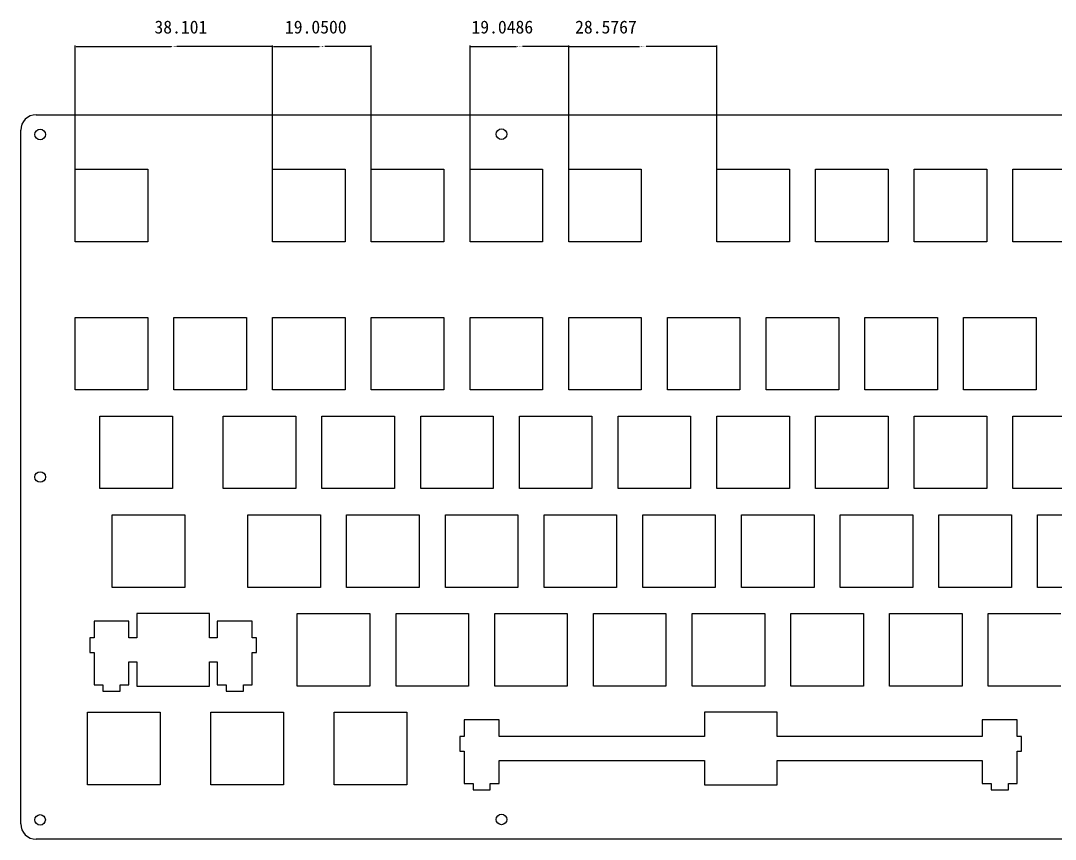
# Model space of a CAD drawing. Extents: x -8 to 2436, y -644 to 467.
# Drawn here: x -6 to 193.7, y -565 to -407 of the extents above; entities that cross this region are included whole.
import ezdxf

# ---------------------------------------------------------------- set-up
doc = ezdxf.new("R2010")
doc.units = 0
doc.header["$MEASUREMENT"] = 0
doc.dimstyles.get("Standard").update_dxf_attribs({"dimtxt": 0.18, "dimasz": 0.18, "dimexe": 0.18, "dimexo": 0.0625, "dimgap": 0.09, "dimtad": 0, "dimtih": 1, "dimtoh": 1, "dimdec": 4, "dimzin": 0, "dimdsep": 46, "dimtxsty": 'Standard', "dimcen": 0.09, "dimadec": 0, "dimazin": 0, "dimtfac": 1, "dimtdec": 4, "dimtofl": 0, "dimtmove": 0, "dimatfit": 3, "dimfxl": 1, "dimtolj": 1, "dimtzin": 0, "dimarcsym": 0})

# ---------------------------------------------------------------- blocks, each defined once
blk = doc.blocks.new('A$C8c7867fa')
at = {"linetype": 'Continuous'}
for centre in [(0, 0), (89.04, 0.08)]:
    blk.add_circle(centre, 1.02, dxfattribs=at)
blk = doc.blocks.new('A$C0d9212e7')
at = {"color": 0}
for p, q in [((-171.31, 59.39), (-157.31, 59.39)), ((-171.31, 45.39), (-171.31, 59.39)), ((-171.31, 59.39), (-157.31, 59.39)), ((-171.31, 45.39), (-171.31, 59.39)), ((-157.31, 59.39), (-157.31, 45.39)), ((-157.31, 59.39), (-157.31, 45.39)), ((-133.21, 59.39), (-119.21, 59.39)), ((-133.21, 45.39), (-133.21, 59.39)), ((-133.21, 59.39), (-119.21, 59.39)), ((-133.21, 45.39), (-133.21, 59.39)), ((-119.21, 59.39), (-119.21, 45.39)), ((-119.21, 59.39), (-119.21, 45.39)), ((-114.16, 59.39), (-100.16, 59.39)), ((-114.16, 45.39), (-114.16, 59.39)), ((-114.16, 59.39), (-100.16, 59.39)), ((-114.16, 45.39), (-114.16, 59.39)), ((-100.16, 59.39), (-100.16, 45.39)), ((-100.16, 59.39), (-100.16, 45.39)), ((-95.11, 59.39), (-81.11, 59.39)), ((-95.11, 45.39), (-95.11, 59.39)), ((-95.11, 59.39), (-81.11, 59.39)), ((-95.11, 45.39), (-95.11, 59.39)), ((-81.11, 59.39), (-81.11, 45.39)), ((-81.11, 59.39), (-81.11, 45.39)), ((-76.06, 59.39), (-62.06, 59.39)), ((-76.06, 45.39), (-76.06, 59.39)), ((-76.06, 59.39), (-62.06, 59.39)), ((-76.06, 45.39), (-76.06, 59.39)), ((-62.06, 59.39), (-62.06, 45.39)), ((-62.06, 59.39), (-62.06, 45.39)), ((-47.48, 59.39), (-33.48, 59.39)), ((-47.48, 45.39), (-47.48, 59.39)), ((-47.48, 59.39), (-33.48, 59.39)), ((-47.48, 45.39), (-47.48, 59.39)), ((-33.48, 59.39), (-33.48, 45.39)), ((-33.48, 59.39), (-33.48, 45.39)), ((-28.43, 59.39), (-14.43, 59.39)), ((-28.43, 45.39), (-28.43, 59.39)), ((-28.43, 59.39), (-14.43, 59.39)), ((-28.43, 45.39), (-28.43, 59.39)), ((-14.43, 59.39), (-14.43, 45.39)), ((-14.43, 59.39), (-14.43, 45.39)), ((-9.38, 59.39), (4.62, 59.39)), ((-9.38, 45.39), (-9.38, 59.39)), ((-9.38, 59.39), (4.62, 59.39)), ((-9.38, 45.39), (-9.38, 59.39)), ((4.62, 59.39), (4.62, 45.39)), ((4.62, 59.39), (4.62, 45.39)), ((9.67, 59.39), (23.67, 59.39)), ((9.67, 45.39), (9.67, 59.39)), ((9.67, 59.39), (23.67, 59.39)), ((9.67, 45.39), (9.67, 59.39)), ((-157.31, 45.39), (-171.31, 45.39)), ((-157.31, 45.39), (-171.31, 45.39)), ((-119.21, 45.39), (-133.21, 45.39)), ((-119.21, 45.39), (-133.21, 45.39)), ((-100.16, 45.39), (-114.16, 45.39)), ((-100.16, 45.39), (-114.16, 45.39)), ((-81.11, 45.39), (-95.11, 45.39)), ((-81.11, 45.39), (-95.11, 45.39)), ((-62.06, 45.39), (-76.06, 45.39)), ((-62.06, 45.39), (-76.06, 45.39)), ((-33.48, 45.39), (-47.48, 45.39)), ((-33.48, 45.39), (-47.48, 45.39)), ((-14.43, 45.39), (-28.43, 45.39)), ((-14.43, 45.39), (-28.43, 45.39)), ((4.62, 45.39), (-9.38, 45.39)), ((4.62, 45.39), (-9.38, 45.39)), ((23.67, 45.39), (9.67, 45.39)), ((23.67, 45.39), (9.67, 45.39)), ((-171.31, 30.81), (-157.31, 30.81)), ((-171.31, 16.81), (-171.31, 30.81)), ((-171.31, 30.81), (-157.31, 30.81)), ((-171.31, 16.81), (-171.31, 30.81)), ((-157.31, 30.81), (-157.31, 16.81)), ((-157.31, 30.81), (-157.31, 16.81)), ((-152.26, 30.81), (-138.26, 30.81)), ((-152.26, 16.81), (-152.26, 30.81)), ((-152.26, 30.81), (-138.26, 30.81)), ((-152.26, 16.81), (-152.26, 30.81)), ((-138.26, 30.81), (-138.26, 16.81)), ((-138.26, 30.81), (-138.26, 16.81)), ((-133.21, 30.81), (-119.21, 30.81)), ((-133.21, 16.81), (-133.21, 30.81)), ((-133.21, 30.81), (-119.21, 30.81)), ((-133.21, 16.81), (-133.21, 30.81)), ((-119.21, 30.81), (-119.21, 16.81)), ((-119.21, 30.81), (-119.21, 16.81)), ((-114.16, 30.81), (-100.16, 30.81)), ((-114.16, 16.81), (-114.16, 30.81)), ((-114.16, 30.81), (-100.16, 30.81)), ((-114.16, 16.81), (-114.16, 30.81)), ((-100.16, 30.81), (-100.16, 16.81)), ((-100.16, 30.81), (-100.16, 16.81)), ((-95.11, 30.81), (-81.11, 30.81)), ((-95.11, 16.81), (-95.11, 30.81)), ((-95.11, 30.81), (-81.11, 30.81)), ((-95.11, 16.81), (-95.11, 30.81)), ((-81.11, 30.81), (-81.11, 16.81)), ((-81.11, 30.81), (-81.11, 16.81)), ((-76.06, 30.81), (-62.06, 30.81)), ((-76.06, 16.81), (-76.06, 30.81)), ((-76.06, 30.81), (-62.06, 30.81)), ((-76.06, 16.81), (-76.06, 30.81)), ((-62.06, 30.81), (-62.06, 16.81)), ((-62.06, 30.81), (-62.06, 16.81)), ((-57.01, 30.81), (-43.01, 30.81)), ((-57.01, 16.81), (-57.01, 30.81)), ((-57.01, 30.81), (-43.01, 30.81)), ((-57.01, 16.81), (-57.01, 30.81)), ((-43.01, 30.81), (-43.01, 16.81)), ((-43.01, 30.81), (-43.01, 16.81)), ((-37.96, 30.81), (-23.96, 30.81)), ((-37.96, 16.81), (-37.96, 30.81)), ((-37.96, 30.81), (-23.96, 30.81)), ((-37.96, 16.81), (-37.96, 30.81)), ((-23.96, 30.81), (-23.96, 16.81)), ((-23.96, 30.81), (-23.96, 16.81)), ((-18.91, 30.81), (-4.91, 30.81)), ((-18.91, 16.81), (-18.91, 30.81)), ((-18.91, 30.81), (-4.91, 30.81)), ((-18.91, 16.81), (-18.91, 30.81)), ((-4.91, 30.81), (-4.91, 16.81)), ((-4.91, 30.81), (-4.91, 16.81)), ((0.14, 30.81), (14.14, 30.81)), ((0.14, 16.81), (0.14, 30.81)), ((0.14, 30.81), (14.14, 30.81)), ((0.14, 16.81), (0.14, 30.81)), ((14.14, 30.81), (14.14, 16.81)), ((14.14, 30.81), (14.14, 16.81)), ((-157.31, 16.81), (-171.31, 16.81)), ((-157.31, 16.81), (-171.31, 16.81)), ((-138.26, 16.81), (-152.26, 16.81)), ((-138.26, 16.81), (-152.26, 16.81)), ((-119.21, 16.81), (-133.21, 16.81)), ((-119.21, 16.81), (-133.21, 16.81)), ((-100.16, 16.81), (-114.16, 16.81)), ((-100.16, 16.81), (-114.16, 16.81)), ((-81.11, 16.81), (-95.11, 16.81)), ((-81.11, 16.81), (-95.11, 16.81)), ((-62.06, 16.81), (-76.06, 16.81)), ((-62.06, 16.81), (-76.06, 16.81)), ((-43.01, 16.81), (-57.01, 16.81)), ((-43.01, 16.81), (-57.01, 16.81)), ((-23.96, 16.81), (-37.96, 16.81)), ((-23.96, 16.81), (-37.96, 16.81)), ((-4.91, 16.81), (-18.91, 16.81)), ((-4.91, 16.81), (-18.91, 16.81)), ((14.14, 16.81), (0.14, 16.81)), ((14.14, 16.81), (0.14, 16.81)), ((-166.54, 11.76), (-152.54, 11.76)), ((-166.54, -2.24), (-166.54, 11.76)), ((-166.54, 11.76), (-152.54, 11.76)), ((-166.54, -2.24), (-166.54, 11.76)), ((-152.54, 11.76), (-152.54, -2.24)), ((-152.54, 11.76), (-152.54, -2.24)), ((-142.73, 11.76), (-128.73, 11.76)), ((-142.73, -2.24), (-142.73, 11.76)), ((-142.73, 11.76), (-128.73, 11.76)), ((-142.73, -2.24), (-142.73, 11.76)), ((-128.73, 11.76), (-128.73, -2.24)), ((-128.73, 11.76), (-128.73, -2.24)), ((-123.68, 11.76), (-109.68, 11.76)), ((-123.68, -2.24), (-123.68, 11.76)), ((-123.68, 11.76), (-109.68, 11.76)), ((-123.68, -2.24), (-123.68, 11.76)), ((-109.68, 11.76), (-109.68, -2.24)), ((-109.68, 11.76), (-109.68, -2.24)), ((-104.63, 11.76), (-90.63, 11.76)), ((-104.63, -2.24), (-104.63, 11.76)), ((-104.63, 11.76), (-90.63, 11.76)), ((-104.63, -2.24), (-104.63, 11.76)), ((-90.63, 11.76), (-90.63, -2.24)), ((-90.63, 11.76), (-90.63, -2.24)), ((-85.58, 11.76), (-71.58, 11.76)), ((-85.58, -2.24), (-85.58, 11.76)), ((-85.58, 11.76), (-71.58, 11.76)), ((-85.58, -2.24), (-85.58, 11.76)), ((-71.58, 11.76), (-71.58, -2.24)), ((-71.58, 11.76), (-71.58, -2.24)), ((-66.53, 11.76), (-52.53, 11.76)), ((-66.53, -2.24), (-66.53, 11.76)), ((-66.53, 11.76), (-52.53, 11.76)), ((-66.53, -2.24), (-66.53, 11.76)), ((-52.53, 11.76), (-52.53, -2.24)), ((-52.53, 11.76), (-52.53, -2.24)), ((-47.48, 11.76), (-33.48, 11.76)), ((-47.48, -2.24), (-47.48, 11.76)), ((-47.48, 11.76), (-33.48, 11.76)), ((-47.48, -2.24), (-47.48, 11.76)), ((-33.48, 11.76), (-33.48, -2.24)), ((-33.48, 11.76), (-33.48, -2.24)), ((-28.43, 11.76), (-14.43, 11.76)), ((-28.43, -2.24), (-28.43, 11.76)), ((-28.43, 11.76), (-14.43, 11.76)), ((-28.43, -2.24), (-28.43, 11.76)), ((-14.43, 11.76), (-14.43, -2.24)), ((-14.43, 11.76), (-14.43, -2.24)), ((-9.38, 11.76), (4.62, 11.76)), ((-9.38, -2.24), (-9.38, 11.76)), ((-9.38, 11.76), (4.62, 11.76)), ((-9.38, -2.24), (-9.38, 11.76)), ((4.62, 11.76), (4.62, -2.24)), ((4.62, 11.76), (4.62, -2.24)), ((9.67, 11.76), (23.67, 11.76)), ((9.67, -2.24), (9.67, 11.76)), ((9.67, 11.76), (23.67, 11.76)), ((9.67, -2.24), (9.67, 11.76)), ((-152.54, -2.24), (-166.54, -2.24)), ((-152.54, -2.24), (-166.54, -2.24)), ((-128.73, -2.24), (-142.73, -2.24)), ((-128.73, -2.24), (-142.73, -2.24)), ((-109.68, -2.24), (-123.68, -2.24)), ((-109.68, -2.24), (-123.68, -2.24)), ((-90.63, -2.24), (-104.63, -2.24)), ((-90.63, -2.24), (-104.63, -2.24)), ((-71.58, -2.24), (-85.58, -2.24)), ((-71.58, -2.24), (-85.58, -2.24)), ((-52.53, -2.24), (-66.53, -2.24)), ((-52.53, -2.24), (-66.53, -2.24)), ((-33.48, -2.24), (-47.48, -2.24)), ((-33.48, -2.24), (-47.48, -2.24)), ((-14.43, -2.24), (-28.43, -2.24)), ((-14.43, -2.24), (-28.43, -2.24)), ((4.62, -2.24), (-9.38, -2.24)), ((4.62, -2.24), (-9.38, -2.24)), ((23.67, -2.24), (9.67, -2.24)), ((23.67, -2.24), (9.67, -2.24)), ((-164.16, -7.29), (-150.16, -7.29)), ((-164.16, -21.29), (-164.16, -7.29)), ((-164.16, -7.29), (-150.16, -7.29)), ((-164.16, -21.29), (-164.16, -7.29)), ((-150.16, -7.29), (-150.16, -21.29)), ((-150.16, -7.29), (-150.16, -21.29)), ((-137.97, -7.29), (-123.97, -7.29)), ((-137.97, -21.29), (-137.97, -7.29)), ((-137.97, -7.29), (-123.97, -7.29)), ((-137.97, -21.29), (-137.97, -7.29)), ((-123.97, -7.29), (-123.97, -21.29)), ((-123.97, -7.29), (-123.97, -21.29)), ((-118.92, -7.29), (-104.92, -7.29)), ((-118.92, -21.29), (-118.92, -7.29)), ((-118.92, -7.29), (-104.92, -7.29)), ((-118.92, -21.29), (-118.92, -7.29)), ((-104.92, -7.29), (-104.92, -21.29)), ((-104.92, -7.29), (-104.92, -21.29)), ((-99.87, -7.29), (-85.87, -7.29)), ((-99.87, -21.29), (-99.87, -7.29)), ((-99.87, -7.29), (-85.87, -7.29)), ((-99.87, -21.29), (-99.87, -7.29)), ((-85.87, -7.29), (-85.87, -21.29)), ((-85.87, -7.29), (-85.87, -21.29)), ((-80.82, -7.29), (-66.82, -7.29)), ((-80.82, -21.29), (-80.82, -7.29)), ((-80.82, -7.29), (-66.82, -7.29)), ((-80.82, -21.29), (-80.82, -7.29)), ((-66.82, -7.29), (-66.82, -21.29)), ((-66.82, -7.29), (-66.82, -21.29)), ((-61.77, -7.29), (-47.77, -7.29)), ((-61.77, -21.29), (-61.77, -7.29)), ((-61.77, -7.29), (-47.77, -7.29)), ((-61.77, -21.29), (-61.77, -7.29)), ((-47.77, -7.29), (-47.77, -21.29)), ((-47.77, -7.29), (-47.77, -21.29)), ((-42.72, -7.29), (-28.72, -7.29)), ((-42.72, -21.29), (-42.72, -7.29)), ((-42.72, -7.29), (-28.72, -7.29)), ((-42.72, -21.29), (-42.72, -7.29)), ((-28.72, -7.29), (-28.72, -21.29)), ((-28.72, -7.29), (-28.72, -21.29)), ((-23.67, -7.29), (-9.67, -7.29)), ((-23.67, -21.29), (-23.67, -7.29)), ((-23.67, -7.29), (-9.67, -7.29)), ((-23.67, -21.29), (-23.67, -7.29)), ((-9.67, -7.29), (-9.67, -21.29)), ((-9.67, -7.29), (-9.67, -21.29)), ((-4.62, -7.29), (9.38, -7.29)), ((-4.62, -21.29), (-4.62, -7.29)), ((-4.62, -7.29), (9.38, -7.29)), ((-4.62, -21.29), (-4.62, -7.29)), ((9.38, -7.29), (9.38, -21.29)), ((9.38, -7.29), (9.38, -21.29)), ((14.43, -7.29), (28.43, -7.29)), ((14.43, -21.29), (14.43, -7.29)), ((14.43, -7.29), (28.43, -7.29)), ((14.43, -21.29), (14.43, -7.29)), ((-150.16, -21.29), (-164.16, -21.29)), ((-150.16, -21.29), (-164.16, -21.29)), ((-123.97, -21.29), (-137.97, -21.29)), ((-123.97, -21.29), (-137.97, -21.29)), ((-104.92, -21.29), (-118.92, -21.29)), ((-104.92, -21.29), (-118.92, -21.29)), ((-85.87, -21.29), (-99.87, -21.29)), ((-85.87, -21.29), (-99.87, -21.29)), ((-66.82, -21.29), (-80.82, -21.29)), ((-66.82, -21.29), (-80.82, -21.29)), ((-47.77, -21.29), (-61.77, -21.29)), ((-47.77, -21.29), (-61.77, -21.29)), ((-28.72, -21.29), (-42.72, -21.29)), ((-28.72, -21.29), (-42.72, -21.29)), ((-9.67, -21.29), (-23.67, -21.29)), ((-9.67, -21.29), (-23.67, -21.29)), ((9.38, -21.29), (-4.62, -21.29)), ((9.38, -21.29), (-4.62, -21.29)), ((28.43, -21.29), (14.43, -21.29)), ((28.43, -21.29), (14.43, -21.29)), ((-160.93, -27.81), (-167.68, -27.81)), ((-167.68, -27.81), (-167.68, -31.04)), ((-160.93, -27.81), (-167.68, -27.81)), ((-167.68, -27.81), (-167.68, -31.04)), ((-160.93, -31.04), (-160.93, -27.81)), ((-160.93, -31.04), (-160.93, -27.81)), ((-159.4, -26.34), (-159.4, -31.04)), ((-145.4, -26.34), (-159.4, -26.34)), ((-159.4, -26.34), (-159.4, -31.04)), ((-145.4, -26.34), (-159.4, -26.34)), ((-145.4, -31.04), (-145.4, -26.34)), ((-145.4, -31.04), (-145.4, -26.34)), ((-137.13, -27.81), (-143.88, -27.81)), ((-143.88, -27.81), (-143.88, -31.04)), ((-137.13, -27.81), (-143.88, -27.81)), ((-143.88, -27.81), (-143.88, -31.04)), ((-137.13, -31.04), (-137.13, -27.81)), ((-137.13, -31.04), (-137.13, -27.81)), ((-128.44, -26.34), (-114.45, -26.34)), ((-128.44, -40.34), (-128.44, -26.34)), ((-128.44, -26.34), (-114.45, -26.34)), ((-128.44, -40.34), (-128.44, -26.34)), ((-114.45, -26.34), (-114.45, -40.34)), ((-114.45, -26.34), (-114.45, -40.34)), ((-109.39, -26.34), (-95.4, -26.34)), ((-109.39, -40.34), (-109.39, -26.34)), ((-109.39, -26.34), (-95.4, -26.34)), ((-109.39, -40.34), (-109.39, -26.34)), ((-95.4, -26.34), (-95.4, -40.34)), ((-95.4, -26.34), (-95.4, -40.34)), ((-90.34, -26.34), (-76.35, -26.34)), ((-90.34, -40.34), (-90.34, -26.34)), ((-90.34, -26.34), (-76.35, -26.34)), ((-90.34, -40.34), (-90.34, -26.34)), ((-76.35, -26.34), (-76.35, -40.34)), ((-76.35, -26.34), (-76.35, -40.34)), ((-71.29, -26.34), (-57.29, -26.34)), ((-71.29, -40.34), (-71.29, -26.34)), ((-71.29, -26.34), (-57.29, -26.34)), ((-71.29, -40.34), (-71.29, -26.34)), ((-57.29, -26.34), (-57.29, -40.34)), ((-57.29, -26.34), (-57.29, -40.34)), ((-52.24, -26.34), (-38.24, -26.34)), ((-52.24, -40.34), (-52.24, -26.34)), ((-52.24, -26.34), (-38.24, -26.34)), ((-52.24, -40.34), (-52.24, -26.34)), ((-38.24, -26.34), (-38.24, -40.34)), ((-38.24, -26.34), (-38.24, -40.34)), ((-33.19, -26.34), (-19.19, -26.34)), ((-33.19, -40.34), (-33.19, -26.34)), ((-33.19, -26.34), (-19.19, -26.34)), ((-33.19, -40.34), (-33.19, -26.34)), ((-19.19, -26.34), (-19.19, -40.34)), ((-19.19, -26.34), (-19.19, -40.34)), ((-14.14, -26.34), (-0.14, -26.34)), ((-14.14, -40.34), (-14.14, -26.34)), ((-14.14, -26.34), (-0.14, -26.34)), ((-14.14, -40.34), (-14.14, -26.34)), ((-0.14, -26.34), (-0.14, -40.34)), ((-0.14, -26.34), (-0.14, -40.34)), ((4.91, -26.34), (18.91, -26.34)), ((4.91, -40.34), (4.91, -26.34)), ((4.91, -26.34), (18.91, -26.34)), ((4.91, -40.34), (4.91, -26.34)), ((-167.68, -31.04), (-168.5, -31.04)), ((-168.5, -31.04), (-168.5, -33.84)), ((-167.68, -31.04), (-168.5, -31.04)), ((-168.5, -31.04), (-168.5, -33.84)), ((-159.4, -31.04), (-160.93, -31.04)), ((-159.4, -31.04), (-160.93, -31.04)), ((-143.88, -31.04), (-145.4, -31.04)), ((-143.88, -31.04), (-145.4, -31.04)), ((-136.3, -31.04), (-137.13, -31.04)), ((-136.3, -31.04), (-137.13, -31.04)), ((-136.3, -33.84), (-136.3, -31.04)), ((-136.3, -33.84), (-136.3, -31.04)), ((-168.5, -33.84), (-167.68, -33.84)), ((-168.5, -33.84), (-167.68, -33.84)), ((-167.68, -33.84), (-167.68, -40.11)), ((-167.68, -33.84), (-167.68, -40.11)), ((-137.13, -40.11), (-137.13, -33.84)), ((-137.13, -33.84), (-136.3, -33.84)), ((-137.13, -40.11), (-137.13, -33.84)), ((-137.13, -33.84), (-136.3, -33.84)), ((-160.93, -40.11), (-160.93, -35.64)), ((-160.93, -35.64), (-159.4, -35.64)), ((-160.93, -40.11), (-160.93, -35.64)), ((-160.93, -35.64), (-159.4, -35.64)), ((-159.4, -35.64), (-159.4, -40.34)), ((-159.4, -35.64), (-159.4, -40.34)), ((-145.4, -40.34), (-145.4, -35.64)), ((-145.4, -35.64), (-143.88, -35.64)), ((-145.4, -40.34), (-145.4, -35.64)), ((-145.4, -35.64), (-143.88, -35.64)), ((-143.88, -35.64), (-143.88, -40.11)), ((-143.88, -35.64), (-143.88, -40.11)), ((-167.68, -40.11), (-165.95, -40.11)), ((-167.68, -40.11), (-165.95, -40.11)), ((-165.95, -40.11), (-165.95, -41.31)), ((-165.95, -40.11), (-165.95, -41.31)), ((-165.95, -41.31), (-162.65, -41.31)), ((-165.95, -41.31), (-162.65, -41.31)), ((-162.65, -41.31), (-162.65, -40.11)), ((-162.65, -40.11), (-160.93, -40.11)), ((-162.65, -41.31), (-162.65, -40.11)), ((-162.65, -40.11), (-160.93, -40.11)), ((-159.4, -40.34), (-145.4, -40.34)), ((-159.4, -40.34), (-145.4, -40.34)), ((-143.88, -40.11), (-142.15, -40.11)), ((-143.88, -40.11), (-142.15, -40.11)), ((-142.15, -40.11), (-142.15, -41.31)), ((-142.15, -40.11), (-142.15, -41.31)), ((-142.15, -41.31), (-138.85, -41.31)), ((-142.15, -41.31), (-138.85, -41.31)), ((-138.85, -41.31), (-138.85, -40.11)), ((-138.85, -40.11), (-137.13, -40.11)), ((-138.85, -41.31), (-138.85, -40.11)), ((-138.85, -40.11), (-137.13, -40.11)), ((-114.45, -40.34), (-128.44, -40.34)), ((-114.45, -40.34), (-128.44, -40.34)), ((-95.4, -40.34), (-109.39, -40.34)), ((-95.4, -40.34), (-109.39, -40.34)), ((-76.35, -40.34), (-90.34, -40.34)), ((-76.35, -40.34), (-90.34, -40.34)), ((-57.29, -40.34), (-71.29, -40.34)), ((-57.29, -40.34), (-71.29, -40.34)), ((-38.24, -40.34), (-52.24, -40.34)), ((-38.24, -40.34), (-52.24, -40.34)), ((-19.19, -40.34), (-33.19, -40.34)), ((-19.19, -40.34), (-33.19, -40.34)), ((-0.14, -40.34), (-14.14, -40.34)), ((-0.14, -40.34), (-14.14, -40.34)), ((18.91, -40.34), (4.91, -40.34)), ((18.91, -40.34), (4.91, -40.34)), ((-168.93, -45.39), (-154.93, -45.39)), ((-168.93, -59.39), (-168.93, -45.39)), ((-168.93, -45.39), (-154.93, -45.39)), ((-168.93, -59.39), (-168.93, -45.39)), ((-154.93, -45.39), (-154.93, -59.39)), ((-154.93, -45.39), (-154.93, -59.39)), ((-145.11, -45.39), (-131.11, -45.39)), ((-145.11, -59.39), (-145.11, -45.39)), ((-145.11, -45.39), (-131.11, -45.39)), ((-145.11, -59.39), (-145.11, -45.39)), ((-131.11, -45.39), (-131.11, -59.39)), ((-131.11, -45.39), (-131.11, -59.39)), ((-121.3, -45.39), (-107.3, -45.39)), ((-121.3, -59.39), (-121.3, -45.39)), ((-121.3, -45.39), (-107.3, -45.39)), ((-121.3, -59.39), (-121.3, -45.39)), ((-107.3, -45.39), (-107.3, -59.39)), ((-107.3, -45.39), (-107.3, -59.39)), ((-49.86, -45.39), (-49.86, -50.09)), ((-35.86, -45.39), (-49.86, -45.39)), ((-49.86, -45.39), (-49.86, -50.09)), ((-35.86, -45.39), (-49.86, -45.39)), ((-35.86, -50.09), (-35.86, -45.39)), ((-35.86, -50.09), (-35.86, -45.39)), ((-89.49, -46.86), (-96.24, -46.86)), ((-96.24, -46.86), (-96.24, -50.09)), ((-89.49, -46.86), (-96.24, -46.86)), ((-96.24, -46.86), (-96.24, -50.09)), ((-89.49, -50.09), (-89.49, -46.86)), ((-89.49, -50.09), (-89.49, -46.86)), ((10.51, -46.86), (3.76, -46.86)), ((3.76, -46.86), (3.76, -50.09)), ((10.51, -46.86), (3.76, -46.86)), ((3.76, -46.86), (3.76, -50.09)), ((10.51, -50.09), (10.51, -46.86)), ((10.51, -50.09), (10.51, -46.86)), ((-96.24, -50.09), (-97.06, -50.09)), ((-97.06, -50.09), (-97.06, -52.89)), ((-96.24, -50.09), (-97.06, -50.09)), ((-97.06, -50.09), (-97.06, -52.89)), ((-49.86, -50.09), (-89.49, -50.09)), ((-49.86, -50.09), (-89.49, -50.09)), ((3.76, -50.09), (-35.86, -50.09)), ((3.76, -50.09), (-35.86, -50.09)), ((11.34, -50.09), (10.51, -50.09)), ((11.34, -50.09), (10.51, -50.09)), ((11.34, -52.89), (11.34, -50.09)), ((11.34, -52.89), (11.34, -50.09)), ((-97.06, -52.89), (-96.24, -52.89)), ((-97.06, -52.89), (-96.24, -52.89)), ((-96.24, -52.89), (-96.24, -59.16)), ((-96.24, -52.89), (-96.24, -59.16)), ((10.51, -59.16), (10.51, -52.89)), ((10.51, -52.89), (11.34, -52.89)), ((10.51, -59.16), (10.51, -52.89)), ((10.51, -52.89), (11.34, -52.89)), ((-89.49, -59.16), (-89.49, -54.69)), ((-89.49, -54.69), (-49.86, -54.69)), ((-89.49, -59.16), (-89.49, -54.69)), ((-89.49, -54.69), (-49.86, -54.69)), ((-49.86, -54.69), (-49.86, -59.39)), ((-49.86, -54.69), (-49.86, -59.39)), ((-35.86, -59.39), (-35.86, -54.69)), ((-35.86, -54.69), (3.76, -54.69)), ((-35.86, -59.39), (-35.86, -54.69)), ((-35.86, -54.69), (3.76, -54.69)), ((3.76, -54.69), (3.76, -59.16)), ((3.76, -54.69), (3.76, -59.16)), ((-154.93, -59.39), (-168.93, -59.39)), ((-154.93, -59.39), (-168.93, -59.39)), ((-131.11, -59.39), (-145.11, -59.39)), ((-131.11, -59.39), (-145.11, -59.39)), ((-107.3, -59.39), (-121.3, -59.39)), ((-107.3, -59.39), (-121.3, -59.39)), ((-96.24, -59.16), (-94.51, -59.16)), ((-96.24, -59.16), (-94.51, -59.16)), ((-94.51, -59.16), (-94.51, -60.36)), ((-94.51, -59.16), (-94.51, -60.36)), ((-91.21, -60.36), (-91.21, -59.16)), ((-91.21, -59.16), (-89.49, -59.16)), ((-91.21, -60.36), (-91.21, -59.16)), ((-91.21, -59.16), (-89.49, -59.16)), ((-49.86, -59.39), (-35.86, -59.39)), ((-49.86, -59.39), (-35.86, -59.39)), ((3.76, -59.16), (5.49, -59.16)), ((3.76, -59.16), (5.49, -59.16)), ((5.49, -59.16), (5.49, -60.36)), ((5.49, -59.16), (5.49, -60.36)), ((8.79, -60.36), (8.79, -59.16)), ((8.79, -59.16), (10.51, -59.16)), ((8.79, -60.36), (8.79, -59.16)), ((8.79, -59.16), (10.51, -59.16)), ((-94.51, -60.36), (-91.21, -60.36)), ((-94.51, -60.36), (-91.21, -60.36)), ((5.49, -60.36), (8.79, -60.36)), ((5.49, -60.36), (8.79, -60.36))]:
    blk.add_line(p, q, dxfattribs=at)
blk = doc.blocks.new('*D17')
at = {"color": 0, "linetype": 'Continuous', "lineweight": -2, "transparency": 16777216}
for p, q in [((4.52, -442.64), (4.52, -411.82)), ((4.7, -412), (23.03, -412)), ((42.44, -412), (24.11, -412)), ((42.62, -442.64), (42.62, -411.82))]:
    blk.add_line(p, q, dxfattribs=at)
at = {"color": 0, "linetype": 'Continuous', "transparency": 16777216}
for points in [[(4.7, -411.97), (4.7, -412.03), (4.52, -412)], [(42.44, -411.97), (42.44, -412.03), (42.62, -412)]]:
    blk.add_solid(points, dxfattribs=at)
at = {"layer": 'Defpoints', "color": 0, "linetype": 'Continuous', "transparency": 16777216}
for p in [(42.62, -412), (4.52, -442.7), (42.62, -442.7)]:
    blk.add_point(p, dxfattribs=at)
at = {"color": 0, "linetype": 'Continuous', "transparency": 16777216, "insert": (23.57, -412), "char_height": 0.18, "attachment_point": 5}
blk.add_mtext('\\A1;38.1001', dxfattribs=at)
blk = doc.blocks.new('*D18')
at = {"color": 0, "linetype": 'Continuous', "lineweight": -2, "transparency": 16777216}
for p, q in [((42.62, -442.64), (42.62, -411.82)), ((42.8, -412), (51.59, -412)), ((61.49, -412), (52.7, -412)), ((61.67, -442.64), (61.67, -411.82))]:
    blk.add_line(p, q, dxfattribs=at)
at = {"color": 0, "linetype": 'Continuous', "transparency": 16777216}
for points in [[(42.8, -411.97), (42.8, -412.03), (42.62, -412)], [(61.49, -411.97), (61.49, -412.03), (61.67, -412)]]:
    blk.add_solid(points, dxfattribs=at)
at = {"layer": 'Defpoints', "color": 0, "linetype": 'Continuous', "transparency": 16777216}
for p in [(61.67, -412), (42.62, -442.7), (61.67, -442.7)]:
    blk.add_point(p, dxfattribs=at)
at = {"color": 0, "linetype": 'Continuous', "transparency": 16777216, "insert": (52.15, -412), "char_height": 0.18, "attachment_point": 5}
blk.add_mtext('\\A1;19.0500', dxfattribs=at)
blk = doc.blocks.new('*D19')
at = {"color": 0, "linetype": 'Continuous', "lineweight": -2, "transparency": 16777216}
for p, q in [((80.72, -442.64), (80.72, -411.82)), ((80.9, -412), (89.66, -412)), ((99.59, -412), (90.83, -412)), ((99.77, -442.64), (99.77, -411.82))]:
    blk.add_line(p, q, dxfattribs=at)
at = {"color": 0, "linetype": 'Continuous', "transparency": 16777216}
for points in [[(80.9, -411.97), (80.9, -412.03), (80.72, -412)], [(99.59, -411.97), (99.59, -412.03), (99.77, -412)]]:
    blk.add_solid(points, dxfattribs=at)
at = {"layer": 'Defpoints', "color": 0, "linetype": 'Continuous', "transparency": 16777216}
for p in [(99.77, -412), (80.72, -442.7), (99.77, -442.7)]:
    blk.add_point(p, dxfattribs=at)
at = {"color": 0, "linetype": 'Continuous', "transparency": 16777216, "insert": (90.25, -412), "char_height": 0.18, "attachment_point": 5}
blk.add_mtext('\\A1;19.0486', dxfattribs=at)
blk = doc.blocks.new('*D20')
at = {"color": 0, "linetype": 'Continuous', "lineweight": -2, "transparency": 16777216}
for p, q in [((99.77, -442.64), (99.77, -411.82)), ((99.95, -412), (113.43, -412)), ((128.17, -412), (114.69, -412)), ((128.35, -442.64), (128.35, -411.82))]:
    blk.add_line(p, q, dxfattribs=at)
at = {"color": 0, "linetype": 'Continuous', "transparency": 16777216}
for points in [[(99.95, -411.97), (99.95, -412.03), (99.77, -412)], [(128.17, -411.97), (128.17, -412.03), (128.35, -412)]]:
    blk.add_solid(points, dxfattribs=at)
at = {"layer": 'Defpoints', "color": 0, "linetype": 'Continuous', "transparency": 16777216}
for p in [(128.35, -412), (99.77, -442.7), (128.35, -442.7)]:
    blk.add_point(p, dxfattribs=at)
at = {"color": 0, "linetype": 'Continuous', "transparency": 16777216, "insert": (114.06, -412), "char_height": 0.18, "attachment_point": 5}
blk.add_mtext('\\A1;28.5767', dxfattribs=at)

msp = doc.modelspace()

# ---------------------------------------------------------------- linework, layer by layer
at = {"color": 0}
for p, q in [((-2.99999, -425.1747), (354.66292, -425.1747)), ((-5.99999, -562.00001), (-5.99999, -428.1747)), ((354.66292, -565.00001), (-2.99999, -565.00001))]:
    msp.add_line(p, q, dxfattribs=at)
at = {"linetype": 'Continuous'}
for centre in [(-2.24999, -429), (86.79074, -428.9247), (-2.24999, -495.08735)]:
    msp.add_circle(centre, 1.025, dxfattribs=at)
at = {"color": 0}
for centre, start, end in [((-2.99999, -428.1747), 90, 180), ((-2.99999, -562.00001), 180, 270)]:
    msp.add_arc(centre, 3, start, end, dxfattribs=at)

# ---------------------------------------------------------------- block references
at = {"linetype": 'Continuous'}
for name, p in [('A$C0d9212e7', (175.83146, -495.08735)), ('A$C8c7867fa', (-2.24999, -561.25001))]:
    msp.add_blockref(name, p, dxfattribs=at)

# ---------------------------------------------------------------- texts
at = {"linetype": 'Continuous', "char_height": 2.5, "attachment_point": 1}
for s, width, insert in [('38.101', 45.6246154, (19.81231, -407)), ('19.0500', 26, (45, -407)), ('19.0486', 34, (81, -407)), ('28.5767', 36, (101, -407))]:
    msp.add_mtext_dynamic_manual_height_columns(s, width=width, gutter_width=1, heights=[0], dxfattribs=dict(at, insert=insert))

# ---------------------------------------------------------------- dimensions: what is measured, and where the dimension line sits
at = {"linetype": 'Continuous'}
for base, p1, p2, picture, middle in [((42.6246216496, -412), (4.5245716496, -442.6991995716), (42.6246216496, -442.6991995716), '*D17', (23.5745966496, -412)), ((61.67462, -412), (42.62462, -442.6992), (61.67462, -442.6992), '*D18', (52.14962, -412))]:
    dim = msp.add_linear_dim(base=base, p1=p1, p2=p2, dimstyle='Standard', dxfattribs=at)
    dim.commit()
    dim.dimension.update_dxf_attribs({"geometry": picture, "text_midpoint": middle, "dimtype": 160})
for base, p1, p2, picture, middle in [((99.77322, -412), (80.72462, -442.6992), (99.77322, -442.6992), '*D19', (90.24892, -412)), ((128.34992, -412), (99.77322, -442.6992), (128.34992, -442.6992), '*D20', (114.06157, -412))]:
    dim = msp.add_linear_dim(base=base, p1=p1, p2=p2, dimstyle='Standard', dxfattribs=at)
    dim.commit()
    dim.dimension.update_dxf_attribs({"geometry": picture, "text_midpoint": middle})

doc.saveas('drawing.dxf')
